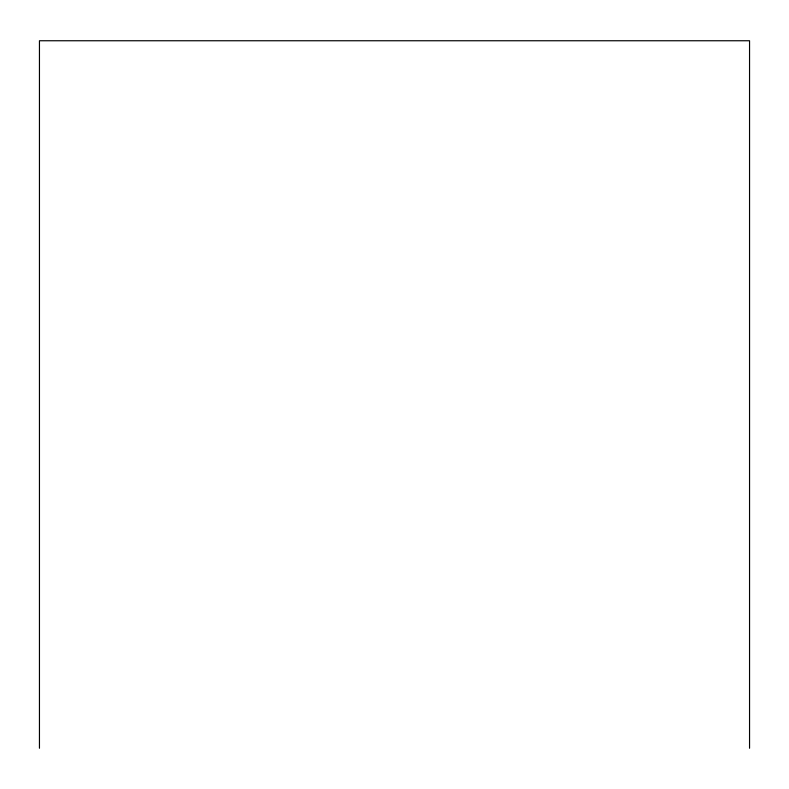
<?xml version="1.0" encoding="UTF-8"?>
<svg xmlns="http://www.w3.org/2000/svg" width="789" height="789" viewBox="0 0 789 789"><rect width="100%" height="100%" fill="white"/><g stroke="black" fill="none" stroke-linecap="round" stroke-linejoin="round"><path stroke-width="1.18" d="M749.55 748.248L749.55 40.752L39.45 40.752L39.45 748.248"/></g></svg>
